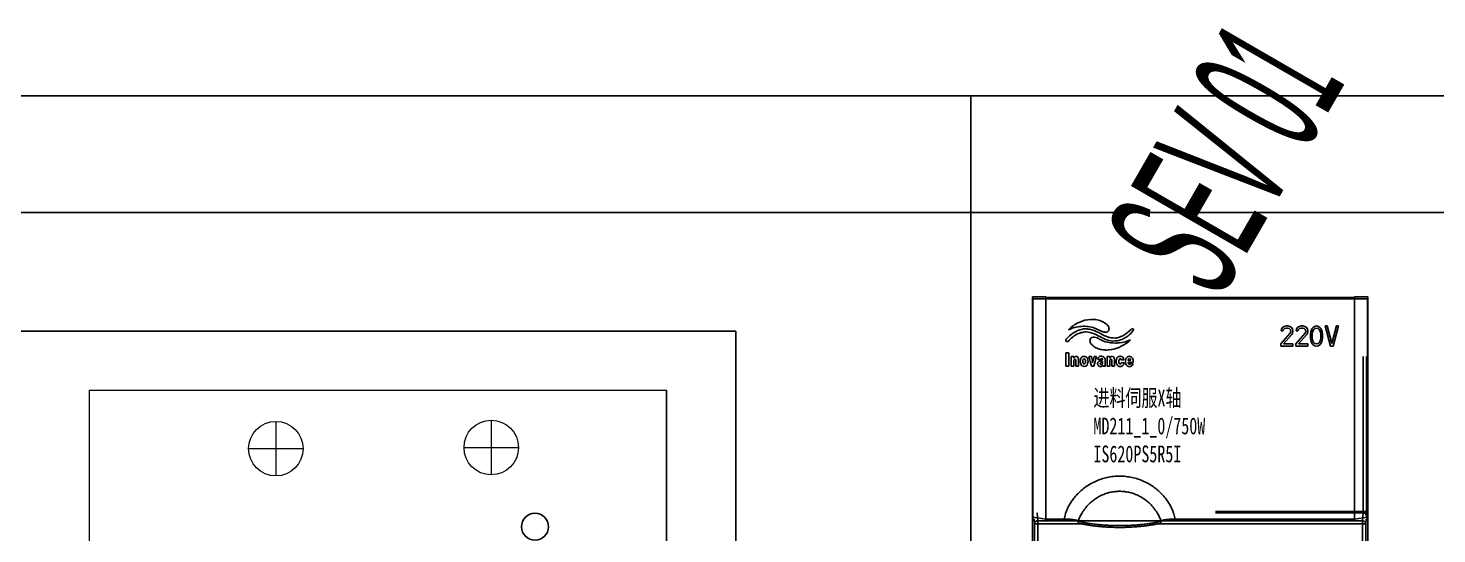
# Model space of a CAD drawing. Header units: millimetres. Extents: x -300 to 5587, y 233 to 3316.
# Drawn here: x 3041.3 to 3251.2, y 1690.8 to 1766.1 of the extents above; entities that cross this region are included whole.
import ezdxf

# ---------------------------------------------------------------- set-up
doc = ezdxf.new("R2010")
doc.units = ezdxf.units.MM
doc.layers.add('03___PRT_ALL_CURVES', color=7, linetype='Continuous')
doc.layers.add('20_ALL_FEATURES', color=7, linetype='Continuous')
doc.styles.get("Standard").update_dxf_attribs({"font": ''})
doc.styles.add('宋', font='', dxfattribs={"width": 0.7})
doc.styles.add('样式 8', font='arial.ttf', dxfattribs={"width": 0.6, "height": 2.5})
doc.styles.get('Standard').set_extended_font_data('SimSun')
doc.styles.get('宋').set_extended_font_data('SimSun')
doc.dimstyles.new('ISO-25', dxfattribs={"dimtxt": 2.5, "dimasz": 2.5, "dimexe": 1.25, "dimexo": 0.625, "dimtad": 1, "dimtxsty": 'Standard', "dimcen": 2.5, "dimadec": 0, "dimazin": 0, "dimtfac": 1, "dimtmove": 0, "dimatfit": 3, "dimfxl": 1, "dimarcsym": 0})

# ---------------------------------------------------------------- blocks, each defined once
blk = doc.blocks.new('*D89')
at = {"color": 0, "lineweight": -2, "transparency": 16777216}
for p, q in [((2011.13, 1755.39), (2011.13, 1737.43)), ((3461.13, 1755.39), (3461.13, 1737.43)), ((2013.63, 1738.68), (3458.63, 1738.68))]:
    blk.add_line(p, q, dxfattribs=at)
at = {"color": 0, "transparency": 16777216}
for points in [[(2013.63, 1739.1), (2013.63, 1738.27), (2011.13, 1738.68)], [(3458.63, 1738.27), (3458.63, 1739.1), (3461.13, 1738.68)]]:
    blk.add_solid(points, dxfattribs=at)
at = {"layer": 'Defpoints', "color": 0, "transparency": 16777216}
for p in [(2011.13, 1756.02), (3461.13, 1756.02), (3461.13, 1738.68)]:
    blk.add_point(p, dxfattribs=at)
at = {"color": 0, "transparency": 16777216, "insert": (2652.85, 1744.31), "char_height": 2.5, "attachment_point": 5}
blk.add_mtext('{\\H4x;1450}', dxfattribs=at)

msp = doc.modelspace()

# ---------------------------------------------------------------- linework, layer by layer
for p, q in [((3181.743, 1756.019), (3181.743, 1526.019)), ((2046.126, 1721.019), (3146.743, 1721.019)), ((3146.743, 1721.019), (3146.743, 1576.019)), ((3136.395, 1712.204), (3136.395, 1587.004))]:
    msp.add_line(p, q)
at = {"color": 7, "linetype": 'Continuous'}
for p, q in [((3190.93, 1725.922), (3190.93, 1567.027)), ((3190.93, 1725.922), (3190.94, 1725.922)), ((3190.983, 1725.832), (3190.93, 1725.922)), ((3192.93, 1726.1), (3190.94, 1726.1)), ((3190.94, 1726.1), (3190.94, 1725.922)), ((3190.983, 1725.832), (3192.93, 1725.803)), ((3190.983, 1725.832), (3191, 1693.313)), ((3192.93, 1725.876), (3192.93, 1726.1)), ((3238.93, 1726.027), (3192.93, 1726.027)), ((3193.03, 1725.953), (3192.93, 1725.953)), ((3193.93, 1725.861), (3192.93, 1725.876)), ((3238.93, 1725.803), (3192.93, 1725.803)), ((3192.93, 1693.027), (3192.93, 1725.803)), ((3193.03, 1725.953), (3193.03, 1725.874)), ((3237.93, 1725.861), (3193.93, 1725.861)), ((3226.93, 1726.027), (3226.93, 1725.989)), ((3226.93, 1725.989), (3233.93, 1725.989)), ((3233.93, 1726.027), (3233.93, 1725.989)), ((3238.93, 1725.876), (3237.93, 1725.861)), ((3238.895, 1725.953), (3238.816, 1725.874)), ((3238.894, 1725.876), (3238.895, 1725.953)), ((3238.93, 1725.953), (3238.895, 1725.953)), ((3240.92, 1726.1), (3238.93, 1726.1)), ((3238.93, 1726.1), (3238.93, 1725.876)), ((3238.93, 1725.803), (3240.878, 1725.832)), ((3238.93, 1725.803), (3238.93, 1693.027)), ((3240.878, 1725.832), (3240.861, 1693.313)), ((3240.878, 1725.832), (3240.93, 1725.922)), ((3240.92, 1726.1), (3240.92, 1725.922)), ((3240.93, 1725.922), (3240.92, 1725.922)), ((3240.93, 1567.027), (3240.93, 1725.922)), ((3240.212, 1694.18), (3240.212, 1717.227)), ((3240.712, 1694.18), (3240.712, 1717.227)), ((3191, 1693.236), (3190.93, 1694.448)), ((3190.931, 1694.43), (3190.93, 1694.448)), ((3190.999, 1693.236), (3190.931, 1694.43)), ((3240.712, 1694.18), (3218.23, 1694.18)), ((3240.93, 1694.448), (3240.861, 1693.236)), ((3240.93, 1694.43), (3240.866, 1693.313)), ((3240.93, 1694.448), (3240.93, 1694.43)), ((3190.93, 1693.527), (3190.969, 1693.527)), ((3190.969, 1684.527), (3190.969, 1693.527)), ((3192.93, 1693.017), (3191, 1693.313)), ((3191, 1693.236), (3191, 1693.219)), ((3191.191, 1692.999), (3191.236, 1692.304)), ((3191.236, 1675.667), (3191.236, 1692.304)), ((3191.236, 1692.304), (3198.443, 1692.304)), ((3191.658, 1693.987), (3191.736, 1692.787)), ((3191.736, 1692.787), (3240.125, 1692.787)), ((3191.736, 1692.787), (3191.736, 1675.167)), ((3192.93, 1693.027), (3195.667, 1693.027)), ((3240.625, 1692.304), (3209.418, 1692.304)), ((3212.194, 1693.027), (3238.93, 1693.027)), ((3212.194, 1693.027), (3212.194, 1692.727)), ((3240.203, 1693.987), (3218.23, 1693.987)), ((3240.861, 1693.313), (3238.931, 1693.017)), ((3240.125, 1692.787), (3240.203, 1693.987)), ((3240.125, 1692.787), (3240.125, 1567.332)), ((3240.625, 1692.304), (3240.67, 1692.999)), ((3240.625, 1692.304), (3240.625, 1567.332)), ((3240.685, 1693.23), (3240.703, 1693.504)), ((3240.861, 1693.236), (3240.86, 1693.219))]:
    msp.add_line(p, q, dxfattribs=at)
at = {"lineweight": 0}
for p, q in [((3050.395, 1587.004), (3050.395, 1712.204)), ((3050.395, 1712.204), (3136.395, 1712.204)), ((3078.193, 1707.573), (3078.193, 1699.456)), ((3110.289, 1707.737), (3110.289, 1699.62)), ((3074.134, 1703.515), (3082.252, 1703.515)), ((3106.23, 1703.679), (3114.347, 1703.679))]:
    msp.add_line(p, q, dxfattribs=at)
msp.add_lwpolyline([(3146.743, 1296.019), (2011.126, 1296.019), (2011.126, 1756.019), (3461.126, 1756.019), (3461.126, 1296.019)])
for centre in [(3078.193, 1703.515), (3110.289, 1703.679)]:
    msp.add_circle(centre, 4.059, dxfattribs=at)
at = {"color": 0, "linetype": 'Continuous'}
msp.add_circle((3116.809, 1691.889), 2.01, dxfattribs=at)
at = {"color": 7, "linetype": 'Continuous'}
for points, start_tangent, end_tangent in [([(3212.194, 1693.027), (3212.118, 1693.405), (3212.007, 1693.806), (3211.854, 1694.233), (3211.653, 1694.694), (3211.39, 1695.191), (3211.055, 1695.721), (3210.637, 1696.276), (3210.123, 1696.847), (3209.5, 1697.419), (3208.776, 1697.958), (3207.977, 1698.432), (3207.129, 1698.819), (3206.246, 1699.113), (3205.336, 1699.311), (3204.41, 1699.412), (3203.478, 1699.413), (3202.551, 1699.315), (3201.641, 1699.12), (3200.757, 1698.829), (3199.908, 1698.444), (3199.107, 1697.973), (3198.379, 1697.433), (3197.752, 1696.861), (3197.233, 1696.287), (3196.812, 1695.729), (3196.475, 1695.197), (3196.211, 1694.698), (3196.008, 1694.236), (3195.855, 1693.807), (3195.743, 1693.406), (3195.667, 1693.027)], (-0.1584492, 0.9873671), (-0.1584535, -0.9873664)), ([(3210.095, 1692.773), (3210.007, 1693.001), (3209.896, 1693.258), (3209.756, 1693.547), (3209.578, 1693.869), (3209.354, 1694.226), (3209.076, 1694.613), (3208.734, 1695.021), (3208.317, 1695.442), (3207.819, 1695.858), (3207.251, 1696.242), (3206.637, 1696.568), (3205.993, 1696.826), (3205.323, 1697.014), (3204.635, 1697.128), (3203.94, 1697.167), (3203.245, 1697.13), (3202.557, 1697.018), (3201.886, 1696.832), (3201.241, 1696.576), (3200.626, 1696.251), (3200.056, 1695.869), (3199.555, 1695.452), (3199.135, 1695.03), (3198.79, 1694.62), (3198.51, 1694.231), (3198.285, 1693.872), (3198.106, 1693.549), (3197.965, 1693.259), (3197.854, 1693.002), (3197.766, 1692.773)], (-0.336663, 0.9416252), (-0.3366613, -0.9416258)), ([(3240.203, 1693.987), (3240.207, 1694.022), (3240.209, 1694.044), (3240.21, 1694.072), (3240.211, 1694.105), (3240.212, 1694.141), (3240.212, 1694.18)], (0.2225013, 0.9749324), (-0.0000074, 1)), ([(3240.703, 1693.504), (3240.704, 1693.531), (3240.706, 1693.571), (3240.707, 1693.627), (3240.709, 1693.704), (3240.71, 1693.8), (3240.711, 1693.915), (3240.712, 1694.044), (3240.712, 1694.18)], (0.0650218, 0.9978838), (-0.0000638, 1)), ([(3191, 1693.261), (3191, 1693.287), (3191, 1693.313)], (0.0029555, 0.9999956), (-0.0005224, 0.9999999)), ([(3191, 1693.236), (3191, 1693.261)], (0.0047878, 0.9999885), (0.0029555, 0.9999956)), ([(3191, 1693.219), (3191.009, 1693.167), (3191.034, 1693.108), (3191.072, 1693.06), (3191.121, 1693.026), (3191.176, 1693.005), (3191.2, 1693)], (0.0582491, -0.9983021), (0.9885175, -0.1511067)), ([(3191.236, 1692.304), (3191.246, 1692.398), (3191.28, 1692.499), (3191.342, 1692.599), (3191.438, 1692.69), (3191.57, 1692.759), (3191.736, 1692.787)], (0.0046756, 0.9999891), (0.9999905, 0.0043637)), ([(3192.93, 1693.017), (3192.928, 1692.955), (3192.928, 1692.897), (3192.932, 1692.844), (3192.939, 1692.8), (3192.948, 1692.764), (3192.96, 1692.74), (3192.973, 1692.728), (3192.977, 1692.727)], (-0.0644407, -0.9979215), (0.9928807, -0.1191127)), ([(3192.93, 1693.017), (3192.93, 1693.02), (3192.93, 1693.023), (3192.93, 1693.027)], (0.0644407, 0.9979215), (0, 1)), ([(3195.667, 1693.027), (3195.921, 1693.027), (3196.2, 1693.02), (3196.489, 1693.004), (3196.771, 1692.977), (3197.035, 1692.943), (3197.27, 1692.902), (3197.472, 1692.858), (3197.638, 1692.813), (3197.766, 1692.773)], (0.9998768, 0.0156978), (0.9464673, -0.3227997)), ([(3197.766, 1692.773), (3197.754, 1692.693), (3197.758, 1692.616), (3197.778, 1692.548), (3197.812, 1692.494), (3197.859, 1692.457), (3197.882, 1692.447)], (-0.2458091, -0.9693182), (0.9530096, -0.3029402)), ([(3197.766, 1692.773), (3197.946, 1692.709), (3198.154, 1692.645), (3198.385, 1692.584), (3198.635, 1692.526), (3198.902, 1692.471), (3199.195, 1692.417), (3199.53, 1692.363), (3199.91, 1692.309), (3200.339, 1692.256), (3200.821, 1692.205), (3201.363, 1692.158), (3201.977, 1692.117), (3202.69, 1692.083), (3203.506, 1692.064), (3204.36, 1692.064), (3205.175, 1692.084), (3205.887, 1692.117), (3206.5, 1692.158), (3207.042, 1692.205), (3207.524, 1692.256), (3207.952, 1692.309), (3208.332, 1692.363), (3208.666, 1692.417), (3208.959, 1692.471), (3209.226, 1692.526), (3209.476, 1692.584), (3209.707, 1692.645), (3209.915, 1692.709), (3210.095, 1692.773)], (0.9337829, -0.35784), (0.9337829, 0.3578402)), ([(3197.882, 1692.447), (3198.247, 1692.347), (3198.699, 1692.247), (3199.2, 1692.156), (3199.749, 1692.071), (3200.345, 1691.994), (3200.99, 1691.926), (3201.681, 1691.869), (3202.406, 1691.826), (3203.157, 1691.8), (3203.921, 1691.791), (3204.686, 1691.799), (3205.439, 1691.826), (3206.167, 1691.868), (3206.859, 1691.925), (3207.507, 1691.993), (3208.105, 1692.07), (3208.655, 1692.155), (3209.157, 1692.246), (3209.61, 1692.346), (3209.978, 1692.447)], (0.9530812, -0.3027148), (0.9530918, 0.3026813)), ([(3210.095, 1692.773), (3210.107, 1692.693), (3210.103, 1692.616), (3210.083, 1692.548), (3210.048, 1692.494), (3210.002, 1692.457), (3209.978, 1692.447)], (0.2457943, -0.969322), (-0.9530325, -0.302868)), ([(3210.095, 1692.773), (3210.223, 1692.813), (3210.389, 1692.858), (3210.592, 1692.902), (3210.827, 1692.943), (3211.09, 1692.978), (3211.373, 1693.004), (3211.662, 1693.02), (3211.94, 1693.027), (3212.194, 1693.027)], (0.9464674, 0.3227993), (0.9998768, -0.0156943)), ([(3238.931, 1693.017), (3238.933, 1692.955), (3238.933, 1692.897), (3238.929, 1692.844), (3238.922, 1692.8), (3238.913, 1692.764), (3238.901, 1692.74), (3238.888, 1692.728), (3238.884, 1692.727)], (0.0644407, -0.9979215), (-0.9928052, -0.1197404)), ([(3238.93, 1693.027), (3238.931, 1693.023), (3238.931, 1693.02), (3238.931, 1693.017)], (0, -1), (0.0644407, -0.9979215)), ([(3240.125, 1692.787), (3240.223, 1692.777), (3240.328, 1692.744), (3240.432, 1692.684), (3240.526, 1692.591), (3240.596, 1692.463), (3240.625, 1692.304)], (0.9999905, -0.0043637), (0.0046756, -0.9999891)), ([(3240.203, 1693.987), (3240.452, 1693.922), (3240.635, 1693.745), (3240.703, 1693.504)], (0.9999905, -0.0043637), (0.0046756, -0.9999891)), ([(3240.861, 1693.219), (3240.852, 1693.167), (3240.827, 1693.108), (3240.789, 1693.06), (3240.74, 1693.026), (3240.685, 1693.005), (3240.661, 1693)], (-0.0584063, -0.9982929), (-0.9885079, -0.1511695)), ([(3240.861, 1693.313), (3240.861, 1693.287), (3240.861, 1693.261)], (-0.0005224, -0.9999999), (0.0029555, -0.9999956)), ([(3240.861, 1693.261), (3240.861, 1693.236)], (0.0029555, -0.9999956), (0.0047878, -0.9999885))]:
    msp.add_spline(points, degree=3, dxfattribs=dict(at, start_tangent=start_tangent, end_tangent=end_tangent))
at = {"layer": '03___PRT_ALL_CURVES', "color": 7, "linetype": 'Continuous'}
for p, q in [((3228.069, 1721.331), (3228.269, 1721.586)), ((3228.269, 1721.586), (3228.469, 1721.714)), ((3228.519, 1721.395), (3228.369, 1721.267)), ((3228.469, 1721.714), (3228.819, 1721.778)), ((3228.769, 1721.459), (3228.519, 1721.395)), ((3228.969, 1721.459), (3228.769, 1721.459)), ((3228.819, 1721.778), (3229.019, 1721.778)), ((3229.219, 1721.395), (3228.969, 1721.459)), ((3229.019, 1721.778), (3229.319, 1721.714)), ((3229.369, 1721.267), (3229.219, 1721.395)), ((3229.319, 1721.714), (3229.519, 1721.586)), ((3229.519, 1721.586), (3229.719, 1721.331)), ((3230.269, 1721.331), (3230.469, 1721.586)), ((3230.469, 1721.586), (3230.669, 1721.714)), ((3230.719, 1721.395), (3230.569, 1721.267)), ((3230.669, 1721.714), (3231.019, 1721.778)), ((3230.969, 1721.459), (3230.719, 1721.395)), ((3231.169, 1721.459), (3230.969, 1721.459)), ((3231.019, 1721.778), (3231.219, 1721.778)), ((3231.419, 1721.395), (3231.169, 1721.459)), ((3231.219, 1721.778), (3231.519, 1721.714)), ((3231.569, 1721.267), (3231.419, 1721.395)), ((3231.519, 1721.714), (3231.719, 1721.586)), ((3231.719, 1721.586), (3231.919, 1721.331)), ((3232.719, 1721.523), (3232.569, 1721.331)), ((3232.969, 1721.714), (3232.719, 1721.523)), ((3233.019, 1721.395), (3232.869, 1721.267)), ((3233.269, 1721.778), (3232.969, 1721.714)), ((3233.269, 1721.459), (3233.019, 1721.395)), ((3233.569, 1721.714), (3233.269, 1721.778)), ((3233.519, 1721.395), (3233.269, 1721.459)), ((3233.669, 1721.267), (3233.519, 1721.395)), ((3233.819, 1721.523), (3233.569, 1721.714)), ((3233.969, 1721.331), (3233.819, 1721.523)), ((3234.569, 1721.778), (3234.869, 1721.778)), ((3235.369, 1718.778), (3234.569, 1721.778)), ((3234.869, 1721.778), (3235.569, 1719.161)), ((3235.569, 1719.161), (3236.269, 1721.778)), ((3236.569, 1721.778), (3235.769, 1718.778)), ((3236.269, 1721.778), (3236.569, 1721.778)), ((3227.969, 1719.097), (3229.369, 1720.693)), ((3228.019, 1721.076), (3228.069, 1721.331)), ((3228.269, 1721.076), (3228.019, 1721.076)), ((3228.369, 1721.267), (3228.269, 1721.076)), ((3229.619, 1720.501), (3228.369, 1719.097)), ((3229.469, 1721.076), (3229.369, 1721.267)), ((3229.369, 1720.693), (3229.469, 1720.948)), ((3229.469, 1720.948), (3229.469, 1721.076)), ((3229.719, 1720.693), (3229.619, 1720.501)), ((3229.719, 1721.331), (3229.769, 1721.076)), ((3229.769, 1720.948), (3229.719, 1720.693)), ((3229.769, 1721.076), (3229.769, 1720.948)), ((3230.169, 1719.097), (3231.569, 1720.693)), ((3230.219, 1721.076), (3230.269, 1721.331)), ((3230.469, 1721.076), (3230.219, 1721.076)), ((3230.569, 1721.267), (3230.469, 1721.076)), ((3231.819, 1720.501), (3230.569, 1719.097)), ((3231.669, 1721.076), (3231.569, 1721.267)), ((3231.569, 1720.693), (3231.669, 1720.948)), ((3231.669, 1720.948), (3231.669, 1721.076)), ((3231.919, 1720.693), (3231.819, 1720.501)), ((3231.919, 1721.331), (3231.969, 1721.076)), ((3231.969, 1720.948), (3231.919, 1720.693)), ((3231.969, 1721.076), (3231.969, 1720.948)), ((3232.419, 1720.884), (3232.369, 1720.565)), ((3232.369, 1720.565), (3232.369, 1719.991)), ((3232.369, 1719.991), (3232.419, 1719.672)), ((3232.469, 1721.076), (3232.419, 1720.884)), ((3232.419, 1719.672), (3232.469, 1719.48)), ((3232.569, 1721.331), (3232.469, 1721.076)), ((3232.469, 1719.48), (3232.569, 1719.225)), ((3232.669, 1720.884), (3232.619, 1720.501)), ((3232.619, 1720.501), (3232.619, 1720.055)), ((3232.619, 1720.055), (3232.669, 1719.672)), ((3232.869, 1721.267), (3232.669, 1720.884)), ((3232.669, 1719.672), (3232.869, 1719.289)), ((3232.869, 1719.289), (3233.019, 1719.161)), ((3233.519, 1719.161), (3233.669, 1719.289)), ((3233.869, 1720.884), (3233.669, 1721.267)), ((3233.669, 1719.289), (3233.869, 1719.672)), ((3233.919, 1720.501), (3233.869, 1720.884)), ((3233.869, 1719.672), (3233.919, 1720.055)), ((3233.919, 1720.055), (3233.919, 1720.501)), ((3234.069, 1721.076), (3233.969, 1721.331)), ((3233.969, 1719.225), (3234.069, 1719.48)), ((3234.119, 1720.884), (3234.069, 1721.076)), ((3234.069, 1719.48), (3234.119, 1719.672)), ((3234.169, 1720.565), (3234.119, 1720.884)), ((3234.119, 1719.672), (3234.169, 1719.991)), ((3234.169, 1719.991), (3234.169, 1720.565)), ((3227.969, 1718.778), (3227.969, 1719.097)), ((3229.769, 1718.778), (3227.969, 1718.778)), ((3228.369, 1719.097), (3229.769, 1719.097)), ((3229.769, 1719.097), (3229.769, 1718.778)), ((3230.169, 1718.778), (3230.169, 1719.097)), ((3231.969, 1718.778), (3230.169, 1718.778)), ((3230.569, 1719.097), (3231.969, 1719.097)), ((3231.969, 1719.097), (3231.969, 1718.778)), ((3232.569, 1719.225), (3232.719, 1719.033)), ((3232.719, 1719.033), (3232.969, 1718.842)), ((3232.969, 1718.842), (3233.269, 1718.778)), ((3233.019, 1719.161), (3233.269, 1719.097)), ((3233.269, 1719.097), (3233.519, 1719.161)), ((3233.269, 1718.778), (3233.569, 1718.842)), ((3233.569, 1718.842), (3233.819, 1719.033)), ((3233.819, 1719.033), (3233.969, 1719.225)), ((3235.769, 1718.778), (3235.369, 1718.778))]:
    msp.add_line(p, q, dxfattribs=at)
at = {"layer": '20_ALL_FEATURES', "color": 7, "linetype": 'Continuous'}
for points, start_tangent, end_tangent in [([(3202.182, 1721.84, 48.994), (3201.519, 1722.342, 49.008), (3200.778, 1722.643, 49.017), (3199.179, 1722.709, 49.019), (3197.614, 1722.186, 49.004), (3196.31, 1721.221, 48.975)], (-0.709681, 0.7042131, 0.0209006), (-0.6944301, -0.7192435, -0.0213466)), ([(3196.31, 1721.221, 48.975), (3198.232, 1721.709, 48.99), (3200.199, 1721.469, 48.982), (3200.653, 1721.253, 48.976), (3201.102, 1721.033, 48.97), (3201.565, 1720.881, 48.965), (3202.063, 1720.871, 48.965)], (0.9073041, 0.4202901, 0.0124739), (0.986774, 0.1620309, 0.004809)), ([(3202.063, 1720.871, 48.965), (3202.19, 1720.948, 48.967), (3202.278, 1721.051, 48.97), (3202.351, 1721.312, 48.978), (3202.31, 1721.594, 48.986), (3202.182, 1721.84, 48.994)], (0.9259819, 0.3774016, 0.011201), (-0.6145541, 0.7885275, 0.0234029)), ([(3195.95, 1719.793, 48.933), (3195.889, 1719.618, 48.928), (3195.969, 1719.485, 48.924), (3196.126, 1719.442, 48.922), (3196.296, 1719.537, 48.925)], (-0.6436088, -0.7650177, -0.0227052), (0.655413, 0.7549382, 0.022406)), ([(3198.376, 1721.308, 48.978), (3197.041, 1720.747, 48.961), (3195.95, 1719.793, 48.933)], (-0.9744551, -0.2244836, -0.0066625), (-0.6436088, -0.7650177, -0.0227052)), ([(3196.296, 1719.537, 48.925), (3196.843, 1720.064, 48.941), (3197.489, 1720.497, 48.954), (3198.198, 1720.786, 48.962), (3198.936, 1720.886, 48.965), (3200.393, 1720.497, 48.954), (3201.77, 1719.8, 48.933)], (0.655413, 0.7549382, 0.022406), (0.900227, -0.4352293, -0.0129173)), ([(3201.085, 1720.653, 48.958), (3199.782, 1721.213, 48.975), (3199.086, 1721.336, 48.979), (3198.376, 1721.308, 48.978)], (-0.8675383, 0.4971515, 0.0147551), (-0.9868651, -0.1614754, -0.0047925)), ([(3199.8, 1720.083, 48.941), (3199.584, 1719.901, 48.936), (3199.512, 1719.642, 48.928), (3199.553, 1719.361, 48.92), (3199.681, 1719.115, 48.913)], (-0.9205113, -0.3905439, -0.0115911), (0.6066039, -0.7946543, -0.0235848)), ([(3201.32, 1719.629, 48.928), (3200.587, 1719.988, 48.939), (3200.2, 1720.095, 48.942), (3199.8, 1720.083, 48.941)], (-0.8962204, 0.4434138, 0.0131602), (-0.9768066, -0.2140293, -0.0063522)), ([(3203.268, 1719.986, 48.938), (3202.126, 1720.15, 48.943), (3201.085, 1720.653, 48.958)], (-0.9990779, -0.0429156, -0.0012737), (-0.8390819, 0.5437656, 0.0161386)), ([(3203.325, 1719.242, 48.916), (3201.799, 1719.441, 48.922), (3201.32, 1719.629, 48.928)], (-0.9999976, 0.0021896, 0.000065), (-0.8991806, 0.437385, 0.0129813)), ([(3201.77, 1719.8, 48.933), (3202.925, 1719.539, 48.925), (3204.09, 1719.717, 48.93), (3205.141, 1720.268, 48.947), (3205.951, 1721.128, 48.972)], (0.9108282, -0.412604, -0.0122458), (0.5456733, 0.8376292, 0.0248603)), ([(3205.63, 1721.256, 48.976), (3204.552, 1720.415, 48.951), (3203.936, 1720.127, 48.943), (3203.268, 1719.986, 48.938)], (-0.7236398, -0.689874, -0.020475), (-0.9970956, -0.0761266, -0.0022594)), ([(3205.553, 1719.733, 48.931), (3203.899, 1719.267, 48.917), (3203.325, 1719.242, 48.916)], (-0.9131571, -0.4074284, -0.0120922), (-0.9997162, 0.0238141, 0.0007068)), ([(3204.07, 1718.698, 48.9), (3204.863, 1719.146, 48.914), (3205.553, 1719.733, 48.931)], (0.8799471, 0.4748627, 0.0140936), (0.6410139, 0.7671914, 0.0227697)), ([(3205.951, 1721.128, 48.972), (3205.995, 1721.219, 48.975), (3205.997, 1721.284, 48.977), (3205.967, 1721.327, 48.978), (3205.912, 1721.348, 48.979), (3205.842, 1721.349, 48.979), (3205.766, 1721.333, 48.978), (3205.63, 1721.256, 48.976)], (0.5456733, 0.8376292, 0.0248603), (-0.7236398, -0.689874, -0.020475)), ([(3195.93, 1717.778, 48.873), (3196.359, 1717.778, 48.873)], (1, 0), (1, 0)), ([(3195.93, 1715.778, 48.814), (3195.93, 1717.778, 48.873)], (0, 0.9995599, 0.0296662), (0, 0.9995599, 0.0296662)), ([(3196.359, 1717.778, 48.873), (3196.359, 1715.778, 48.814)], (0, -0.9995599, -0.0296662), (0, -0.9995599, -0.0296662)), ([(3196.734, 1717.227, 48.857), (3197.092, 1717.227, 48.857)], (1, 0), (1, 0)), ([(3196.734, 1715.778, 48.814), (3196.734, 1717.227, 48.857)], (0, 0.9995599, 0.0296662), (0, 0.9995599, 0.0296662)), ([(3197.092, 1716.991, 48.85), (3197.211, 1717.156, 48.854), (3197.382, 1717.253, 48.857), (3197.572, 1717.225, 48.857), (3197.721, 1717.093, 48.853), (3197.781, 1716.902, 48.847), (3197.794, 1716.699, 48.841)], (0.4459901, 0.8946439, 0.0265524), (0.0427159, -0.9986475, -0.0296392)), ([(3197.092, 1717.227, 48.857), (3197.092, 1716.991, 48.85)], (0, -0.9995599, -0.0296662), (0, -0.9995599, -0.0296662)), ([(3198.07, 1716.498, 48.835), (3198.124, 1716.869, 48.846), (3198.2, 1717.024, 48.851), (3198.314, 1717.144, 48.854), (3198.644, 1717.244, 48.857), (3198.974, 1717.151, 48.854), (3199.089, 1717.033, 48.851), (3199.165, 1716.878, 48.846), (3199.221, 1716.507, 48.835)], (-0.0042001, 0.999551, 0.029666), (0.0032895, -0.9995545, -0.0296661)), ([(3199.737, 1715.778, 48.814), (3199.32, 1717.227, 48.857)], (-0.2765532, 0.9605756, 0.0285092), (-0.2765532, 0.9605756, 0.0285092)), ([(3199.32, 1717.227, 48.857), (3199.72, 1717.227, 48.857)], (1, 0), (1, 0)), ([(3199.681, 1719.115, 48.913), (3200.245, 1718.633, 48.898), (3200.923, 1718.341, 48.89), (3201.659, 1718.211, 48.886), (3202.401, 1718.214, 48.886)], (0.6405832, -0.7675508, -0.0227804), (0.9966487, 0.0817647, 0.0024267)), ([(3199.72, 1717.227, 48.857), (3199.914, 1716.309, 48.829)], (0.2072292, -0.9778618, -0.0290223), (0.2072292, -0.9778618, -0.0290223)), ([(3199.914, 1716.309, 48.829), (3200.115, 1717.227, 48.857)], (0.2138428, 0.9764381, 0.02898), (0.2138428, 0.9764381, 0.02898)), ([(3200.503, 1717.227, 48.857), (3200.077, 1715.778, 48.814)], (-0.2818679, -0.9590309, -0.0284634), (-0.2818679, -0.9590309, -0.0284634)), ([(3200.115, 1717.227, 48.857), (3200.503, 1717.227, 48.857)], (1, 0), (1, 0)), ([(3200.691, 1716.814, 48.844), (3200.744, 1717.024, 48.851), (3200.868, 1717.173, 48.855), (3201.041, 1717.26, 48.858), (3201.237, 1717.284, 48.858), (3201.602, 1717.138, 48.854), (3201.721, 1716.966, 48.849), (3201.767, 1716.726, 48.842)], (0.0340937, 0.9989788, 0.029649), (0, -0.9995599, -0.0296662)), ([(3202.091, 1715.778, 48.814), (3202.091, 1717.227, 48.857)], (0, 0.9995599, 0.0296662), (0, 0.9995599, 0.0296662)), ([(3202.091, 1717.227, 48.857), (3202.449, 1717.227, 48.857)], (1, 0), (1, 0)), ([(3202.401, 1718.214, 48.886), (3203.675, 1718.509, 48.895), (3204.07, 1718.698, 48.9)], (0.9952997, 0.0968004, 0.002873), (0.8717445, 0.4897451, 0.0145353)), ([(3202.449, 1716.991, 48.85), (3202.529, 1717.115, 48.853), (3202.57, 1717.161, 48.855), (3202.611, 1717.197, 48.856), (3202.654, 1717.224, 48.857), (3202.702, 1717.244, 48.857), (3202.811, 1717.26, 48.858)], (0.4847187, 0.8742851, 0.0259482), (1, 0)), ([(3202.449, 1717.227, 48.857), (3202.449, 1716.991, 48.85)], (0, -0.9995599, -0.0296662), (0, -0.9995599, -0.0296662)), ([(3202.811, 1717.26, 48.858), (3202.953, 1717.225, 48.857), (3203.06, 1717.122, 48.853)], (1, 0), (0.550527, -0.8344499, -0.0247659)), ([(3203.586, 1717.064, 48.852), (3203.654, 1717.139, 48.854), (3203.689, 1717.169, 48.855), (3203.724, 1717.193, 48.856), (3203.784, 1717.222, 48.856), (3203.852, 1717.243, 48.857), (3203.928, 1717.255, 48.857), (3203.969, 1717.259, 48.858), (3204.011, 1717.26, 48.858), (3204.071, 1717.258, 48.858), (3204.127, 1717.252, 48.857), (3204.228, 1717.228, 48.857), (3204.314, 1717.188, 48.855), (3204.386, 1717.133, 48.854)], (0.6121387, 0.7904024, 0.0234586), (0.7119565, -0.7019145, -0.0208323)), ([(3204.851, 1716.845, 48.845), (3204.912, 1716.975, 48.849), (3205.381, 1717.264, 48.858), (3205.655, 1717.191, 48.856), (3205.861, 1716.992, 48.85), (3205.95, 1716.718, 48.842), (3205.969, 1716.428, 48.833)], (0.3236103, 0.945774, 0.0280699), (0.0294226, -0.9991271, -0.0296534)), ([(3196.359, 1715.778, 48.814), (3195.93, 1715.778, 48.814)], (-1, 0), (-1, 0)), ([(3197.118, 1715.778, 48.814), (3196.734, 1715.778, 48.814)], (-1, 0), (-1, 0)), ([(3197.408, 1716.575, 48.837), (3197.407, 1716.668, 48.84), (3197.38, 1716.756, 48.843), (3197.308, 1716.811, 48.844), (3197.223, 1716.812, 48.844), (3197.164, 1716.751, 48.842), (3197.132, 1716.658, 48.84), (3197.118, 1716.474, 48.834)], (0, 0.9995599, 0.0296662), (0, -0.9995599, -0.0296662)), ([(3197.118, 1716.474, 48.834), (3197.118, 1715.778, 48.814)], (0, -0.9995599, -0.0296662), (0, -0.9995599, -0.0296662)), ([(3197.408, 1715.778, 48.814), (3197.408, 1716.575, 48.837)], (0, 0.9995599, 0.0296662), (0, 0.9995599, 0.0296662)), ([(3197.794, 1715.778, 48.814), (3197.408, 1715.778, 48.814)], (-1, 0), (-1, 0)), ([(3197.794, 1716.699, 48.841), (3197.794, 1715.778, 48.814)], (0, -0.9995599, -0.0296662), (0, -0.9995599, -0.0296662)), ([(3199.221, 1716.507, 48.835), (3199.168, 1716.136, 48.824), (3199.093, 1715.981, 48.82), (3198.979, 1715.861, 48.816), (3198.65, 1715.762, 48.813), (3198.32, 1715.856, 48.816), (3198.204, 1715.974, 48.819), (3198.127, 1716.128, 48.824), (3198.07, 1716.498, 48.835)], (0.0032895, -0.9995545, -0.0296661), (-0.0042001, 0.999551, 0.029666)), ([(3198.835, 1716.435, 48.833), (3198.835, 1716.498, 48.835), (3198.828, 1716.671, 48.84), (3198.773, 1716.799, 48.844), (3198.647, 1716.844, 48.845), (3198.519, 1716.8, 48.844), (3198.463, 1716.672, 48.84), (3198.455, 1716.5, 48.835)], (0.0077278, 0.99953, 0.0296654), (-0.0026324, -0.9995564, -0.0296661)), ([(3198.455, 1716.5, 48.835), (3198.462, 1716.327, 48.83), (3198.518, 1716.199, 48.826), (3198.645, 1716.153, 48.825), (3198.772, 1716.197, 48.826), (3198.827, 1716.324, 48.83), (3198.835, 1716.435, 48.833)], (-0.0026324, -0.9995564, -0.0296661), (0.0077278, 0.99953, 0.0296654)), ([(3200.077, 1715.778, 48.814), (3199.737, 1715.778, 48.814)], (-1, 0), (-1, 0)), ([(3201.413, 1715.955, 48.819), (3201.065, 1715.742, 48.813), (3200.866, 1715.789, 48.814), (3200.715, 1715.93, 48.818), (3200.653, 1716.132, 48.824), (3200.689, 1716.339, 48.83), (3200.725, 1716.403, 48.832)], (-0.5405131, -0.8409653, -0.0249593), (0.5719392, 0.8199349, 0.0243351)), ([(3201.058, 1716.758, 48.843), (3201.001, 1716.766, 48.843), (3200.691, 1716.814, 48.844)], (-0.9885973, 0.1505174, 0.0044673), (-0.9885973, 0.1505174, 0.0044673)), ([(3200.725, 1716.403, 48.832), (3200.814, 1716.498, 48.835), (3200.996, 1716.601, 48.838), (3201.391, 1716.745, 48.842)], (0.5719392, 0.8199349, 0.0243351), (0.8280259, 0.560443, 0.0166336)), ([(3201.391, 1716.466, 48.834), (3201.185, 1716.378, 48.831), (3201.047, 1716.218, 48.827), (3201.077, 1716.114, 48.824), (3201.161, 1716.053, 48.822), (3201.228, 1716.06, 48.822)], (-0.8553153, -0.5178798, -0.0153703), (0.9382095, 0.3459154, 0.0102665)), ([(3201.062, 1716.801, 48.844), (3201.058, 1716.758, 48.843)], (-0.2262117, -0.9736494, -0.0288972), (0.046429, -0.9984819, -0.0296343)), ([(3201.391, 1716.745, 48.842), (3201.396, 1716.831, 48.845), (3201.366, 1716.889, 48.847), (3201.246, 1716.933, 48.848), (3201.177, 1716.919, 48.847), (3201.115, 1716.885, 48.846), (3201.072, 1716.831, 48.845), (3201.062, 1716.801, 48.844)], (0.2455562, 0.9689557, 0.0287579), (-0.2262117, -0.9736494, -0.0288972)), ([(3201.228, 1716.06, 48.822), (3201.262, 1716.077, 48.822), (3201.345, 1716.161, 48.825), (3201.383, 1716.266, 48.828), (3201.391, 1716.377, 48.831)], (0.9382095, 0.3459154, 0.0102665), (0.0135146, 0.9994686, 0.0296635)), ([(3201.391, 1716.377, 48.831), (3201.391, 1716.466, 48.834)], (0, 0.9995599, 0.0296662), (0, 0.9995599, 0.0296662)), ([(3201.454, 1715.778, 48.814), (3201.413, 1715.955, 48.819)], (-0.3995261, 0.9163183, 0.0271957), (-0.0786384, 0.9964644, 0.0295744)), ([(3201.815, 1715.778, 48.814), (3201.454, 1715.778, 48.814)], (-1, 0), (-1, 0)), ([(3201.767, 1716.726, 48.842), (3201.767, 1716.086, 48.823)], (0, -0.9995599, -0.0296662), (0, -0.9995599, -0.0296662)), ([(3201.767, 1716.086, 48.823), (3201.769, 1715.995, 48.82), (3201.772, 1715.958, 48.819), (3201.776, 1715.926, 48.818), (3201.781, 1715.895, 48.817), (3201.79, 1715.86, 48.816), (3201.815, 1715.778, 48.814)], (0, -0.9995599, -0.0296662), (0.3201281, -0.9469573, -0.028105)), ([(3202.475, 1715.778, 48.814), (3202.091, 1715.778, 48.814)], (-1, 0), (-1, 0)), ([(3202.518, 1716.748, 48.842), (3202.486, 1716.641, 48.839), (3202.475, 1716.474, 48.834)], (-0.4957707, -0.8680712, -0.0257638), (0, -0.9995599, -0.0296662)), ([(3202.475, 1716.474, 48.834), (3202.475, 1715.778, 48.814)], (0, -0.9995599, -0.0296662), (0, -0.9995599, -0.0296662)), ([(3202.765, 1716.575, 48.837), (3202.756, 1716.691, 48.841), (3202.745, 1716.734, 48.842), (3202.73, 1716.767, 48.843), (3202.71, 1716.792, 48.844), (3202.688, 1716.81, 48.844), (3202.661, 1716.821, 48.845), (3202.632, 1716.824, 48.845), (3202.598, 1716.819, 48.845), (3202.568, 1716.805, 48.844), (3202.518, 1716.748, 48.842)], (0, 0.9995599, 0.0296662), (-0.4915629, -0.8704588, -0.0258346)), ([(3202.765, 1715.778, 48.814), (3202.765, 1716.575, 48.837)], (0, 0.9995599, 0.0296662), (0, 0.9995599, 0.0296662)), ([(3203.15, 1715.778, 48.814), (3202.765, 1715.778, 48.814)], (-1, 0), (-1, 0)), ([(3203.06, 1717.122, 48.853), (3203.128, 1716.948, 48.848), (3203.15, 1716.699, 48.841)], (0.5488215, -0.8355717, -0.0247992), (0, -0.9995599, -0.0296662)), ([(3203.15, 1716.699, 48.841), (3203.15, 1715.778, 48.814)], (0, -0.9995599, -0.0296662), (0, -0.9995599, -0.0296662)), ([(3203.471, 1716.152, 48.825), (3203.452, 1716.222, 48.827), (3203.438, 1716.302, 48.829), (3203.43, 1716.394, 48.832), (3203.428, 1716.443, 48.833), (3203.428, 1716.496, 48.835), (3203.428, 1716.55, 48.837), (3203.431, 1716.603, 48.838), (3203.441, 1716.7, 48.841), (3203.457, 1716.789, 48.844), (3203.48, 1716.868, 48.846)], (-0.3184544, 0.9475209, 0.0281218), (0.3361561, 0.9413918, 0.0279399)), ([(3204.039, 1715.744, 48.813), (3203.893, 1715.755, 48.813), (3203.83, 1715.768, 48.813), (3203.773, 1715.787, 48.814), (3203.722, 1715.812, 48.815), (3203.675, 1715.843, 48.816), (3203.631, 1715.881, 48.817), (3203.591, 1715.926, 48.818), (3203.523, 1716.031, 48.821), (3203.471, 1716.152, 48.825)], (-1, 0), (-0.3141727, 0.948948, 0.0281641)), ([(3203.48, 1716.868, 48.846), (3203.501, 1716.921, 48.848), (3203.586, 1717.064, 48.852)], (0.3342612, 0.9420656, 0.0279599), (0.6129456, 0.7897774, 0.02344)), ([(3204.023, 1716.879, 48.846), (3203.937, 1716.854, 48.846), (3203.9, 1716.823, 48.845), (3203.868, 1716.78, 48.843), (3203.824, 1716.656, 48.84), (3203.81, 1716.481, 48.834)], (-1, 0), (0, -0.9995599, -0.0296662)), ([(3203.81, 1716.481, 48.834), (3203.813, 1716.397, 48.832), (3203.868, 1716.209, 48.826)], (0, -0.9995599, -0.0296662), (0.5325143, -0.8460485, -0.0251101)), ([(3203.868, 1716.209, 48.826), (3203.935, 1716.14, 48.824), (3203.974, 1716.122, 48.824), (3204.017, 1716.116, 48.824), (3204.053, 1716.12, 48.824), (3204.087, 1716.13, 48.824), (3204.144, 1716.172, 48.825), (3204.189, 1716.243, 48.827), (3204.221, 1716.344, 48.83)], (0.5323604, -0.8461453, -0.025113), (0.2149581, 0.9761934, 0.0289727)), ([(3204.205, 1716.692, 48.841), (3204.143, 1716.832, 48.845), (3204.091, 1716.867, 48.846), (3204.023, 1716.879, 48.846)], (-0.1789203, 0.9834305, 0.0291875), (-1, 0)), ([(3204.311, 1715.811, 48.815), (3204.254, 1715.781, 48.814), (3204.039, 1715.744, 48.813)], (-0.8491696, -0.5278878, -0.0156673), (-1, 0)), ([(3204.566, 1716.761, 48.843), (3204.205, 1716.692, 48.841)], (-0.9820394, -0.188593, -0.0055973), (-0.9820394, -0.188593, -0.0055973)), ([(3204.221, 1716.344, 48.83), (3204.586, 1716.284, 48.829)], (0.9867064, -0.1624416, -0.0048212), (0.9867064, -0.1624416, -0.0048212)), ([(3204.586, 1716.284, 48.829), (3204.546, 1716.13, 48.824), (3204.487, 1715.998, 48.82), (3204.409, 1715.891, 48.817), (3204.311, 1715.811, 48.815)], (-0.1783144, -0.9835405, -0.0291908), (-0.8478817, -0.529952, -0.0157286)), ([(3204.386, 1717.133, 48.854), (3204.445, 1717.062, 48.852), (3204.566, 1716.761, 48.843)], (0.7128019, -0.7010567, -0.0208069), (0.2067211, -0.9779693, -0.0290255)), ([(3205.947, 1716.153, 48.825), (3205.8, 1715.907, 48.817), (3205.555, 1715.764, 48.813), (3205.266, 1715.756, 48.813), (3205.014, 1715.88, 48.817), (3204.811, 1716.411, 48.832), (3204.818, 1716.708, 48.841), (3204.851, 1716.845, 48.845)], (-0.2837869, -0.9584653, -0.0284466), (0.3236103, 0.945774, 0.0280699)), ([(3205.969, 1716.365, 48.831), (3205.199, 1716.365, 48.831)], (-1, 0), (-1, 0)), ([(3205.199, 1716.365, 48.831), (3205.229, 1716.209, 48.826), (3205.319, 1716.091, 48.823), (3205.464, 1716.093, 48.823), (3205.569, 1716.204, 48.826)], (0.0445218, -0.9985687, -0.0296368), (0.2753721, 0.9609146, 0.0285193)), ([(3205.579, 1716.631, 48.839), (3205.561, 1716.763, 48.843), (3205.506, 1716.878, 48.846), (3205.392, 1716.918, 48.847), (3205.277, 1716.876, 48.846), (3205.219, 1716.762, 48.843), (3205.2, 1716.631, 48.839)], (-0.1133722, 0.9931153, 0.029475), (-0.0983879, -0.9947101, -0.0295223)), ([(3205.2, 1716.631, 48.839), (3205.579, 1716.631, 48.839)], (1, 0), (1, 0)), ([(3205.569, 1716.204, 48.826), (3205.947, 1716.153, 48.825)], (0.9912707, -0.1317839, -0.0039113), (0.9912707, -0.1317839, -0.0039113)), ([(3205.969, 1716.428, 48.833), (3205.969, 1716.365, 48.831)], (0, -0.9995599, -0.0296662), (0, -0.9995599, -0.0296662))]:
    msp.add_spline(points, degree=3, dxfattribs=dict(at, start_tangent=start_tangent, end_tangent=end_tangent))

# ---------------------------------------------------------------- texts
at = {"lineweight": 0, "style": '样式 8', "width": 0.4}
msp.add_text('SEV 01', height=20, rotation=60, dxfattribs=at).set_placement((3218.747, 1725.378))
at = {"lineweight": 0, "insert": (3200.027, 1712.319), "char_height": 2.5, "width": 22.38818, "attachment_point": 1, "style": '宋'}
msp.add_mtext('进料伺服X轴\\PMD211_1_0/750W\\PIS620PS5R5I', dxfattribs=at)

# ---------------------------------------------------------------- dimensions: what is measured, and where the dimension line sits
dim = msp.add_linear_dim(base=(3461.126, 1738.684), p1=(2011.126, 1756.019), p2=(3461.126, 1756.019), text='{\\H4x;<>}', dimstyle='ISO-25', override={"dimtxsty": 'Standard'})
dim.commit()
dim.dimension.update_dxf_attribs({"geometry": '*D89', "text_midpoint": (2652.85, 1738.684), "dimtype": 160})

doc.saveas('drawing.dxf')
